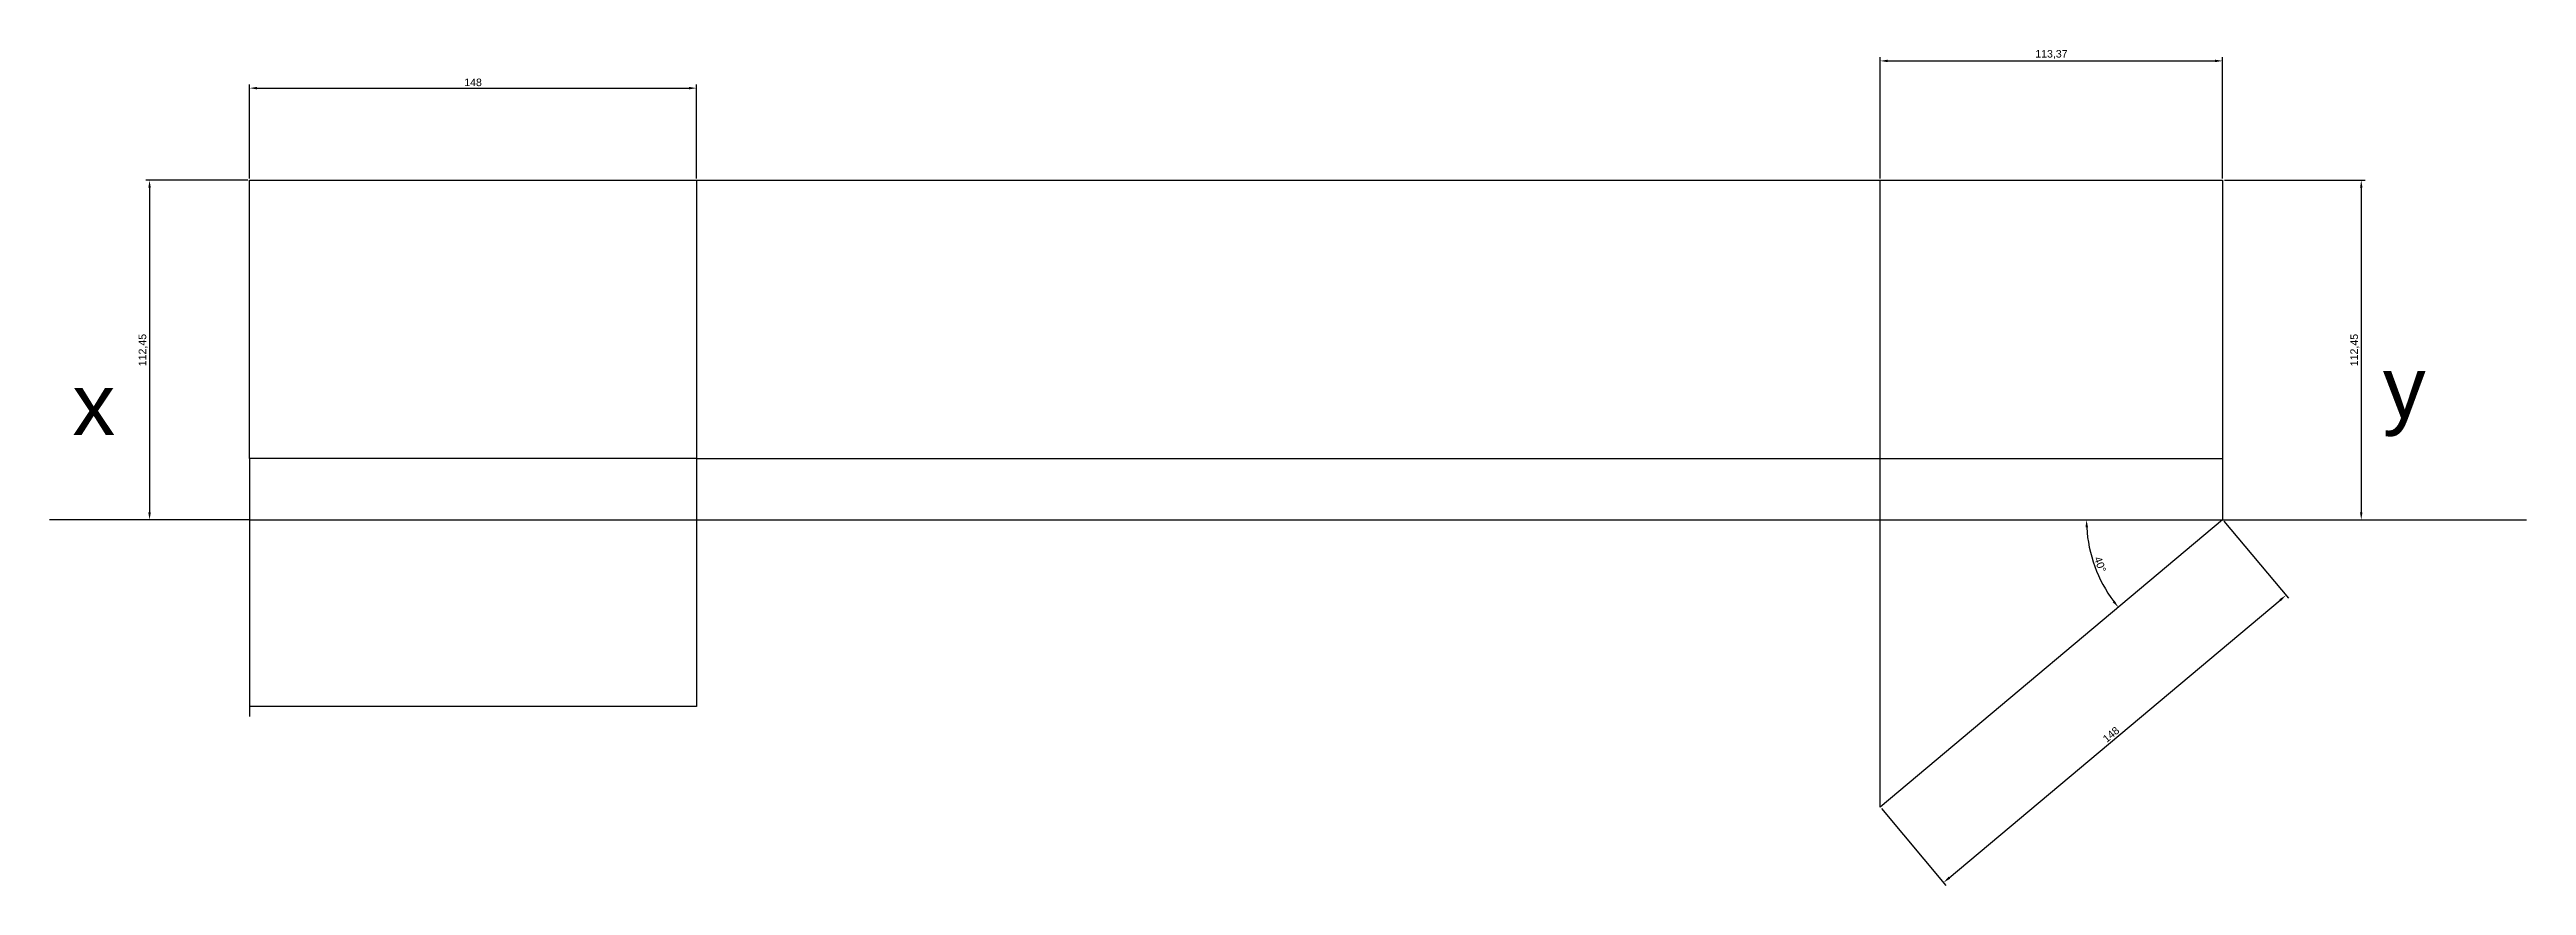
# Model space of a CAD drawing. Header units: millimetres. Extents: x 23 to 843, y 15 to 292.
import ezdxf

# ---------------------------------------------------------------- set-up
doc = ezdxf.new("R2010")
doc.units = ezdxf.units.MM
doc.styles.get("Standard").update_dxf_attribs({"font": 'arial.ttf'})
doc.dimstyles.new('ISO-25', dxfattribs={"dimtxt": 2.5, "dimasz": 2.5, "dimexe": 1.25, "dimexo": 0.625, "dimtad": 1, "dimtxsty": 'Standard', "dimcen": 2.5, "dimadec": 0, "dimazin": 0, "dimtfac": 1, "dimtmove": 0, "dimatfit": 3, "dimfxl": 1, "dimarcsym": 0})

# ---------------------------------------------------------------- blocks, each defined once
blk = doc.blocks.new('*D4')
at = {"color": 0, "lineweight": -2, "transparency": 16777216}
blk.add_arc((742.36, 136.02), 45.07, 183.17851, 216.82149, dxfattribs=at)
at = {"color": 0, "transparency": 16777216}
for points in [[(696.94, 133.51), (697.78, 133.53), (697.29, 136.02)], [(706.61, 109.26), (705.96, 108.75), (707.83, 107.05)]]:
    blk.add_solid(points, dxfattribs=at)
at = {"layer": 'Defpoints', "color": 0, "transparency": 16777216}
for p in [(372.43, 136.02), (742.36, 136.02), (766.8, 136.02), (698.51, 125.62), (628.99, 40.89)]:
    blk.add_point(p, dxfattribs=at)
at = {"color": 0, "transparency": 16777216, "insert": (701.8, 121.25), "char_height": 2.5, "attachment_point": 5, "rotation": 290}
blk.add_mtext('40°', dxfattribs=at)
blk = doc.blocks.new('*D7')
at = {"color": 0, "lineweight": -2, "transparency": 16777216}
for p, q in [((742.76, 135.54), (764.12, 110.08)), ((651.86, 17.51), (761.41, 109.43)), ((629.39, 40.41), (650.75, 14.95))]:
    blk.add_line(p, q, dxfattribs=at)
at = {"color": 0, "transparency": 16777216}
for points in [[(761.14, 109.75), (761.67, 109.11), (763.32, 111.04)], [(651.59, 17.83), (652.13, 17.19), (649.95, 15.91)]]:
    blk.add_solid(points, dxfattribs=at)
at = {"layer": 'Defpoints', "color": 0, "transparency": 16777216}
for p in [(742.36, 136.02), (763.32, 111.04), (628.99, 40.89)]:
    blk.add_point(p, dxfattribs=at)
at = {"color": 0, "transparency": 16777216, "insert": (705.41, 64.93), "char_height": 2.5, "attachment_point": 5, "rotation": 40}
blk.add_mtext('148', dxfattribs=at)
blk = doc.blocks.new('*D8')
at = {"color": 0, "lineweight": -2, "transparency": 16777216}
for p, q in [((89.08, 249.09), (89.08, 280.22)), ((91.58, 278.97), (234.58, 278.97)), ((237.08, 249.09), (237.08, 280.22))]:
    blk.add_line(p, q, dxfattribs=at)
at = {"color": 0, "transparency": 16777216}
for points in [[(91.58, 279.38), (91.58, 278.55), (89.08, 278.97)], [(234.58, 279.38), (234.58, 278.55), (237.08, 278.97)]]:
    blk.add_solid(points, dxfattribs=at)
at = {"layer": 'Defpoints', "color": 0, "transparency": 16777216}
for p in [(237.08, 278.97), (89.08, 248.47), (237.08, 248.47)]:
    blk.add_point(p, dxfattribs=at)
at = {"color": 0, "transparency": 16777216, "insert": (163.08, 280.87), "char_height": 2.5, "attachment_point": 5}
blk.add_mtext('148', dxfattribs=at)
blk = doc.blocks.new('*D9')
at = {"color": 0, "lineweight": -2, "transparency": 16777216}
for p, q in [((628.99, 249.09), (628.99, 289.24)), ((631.49, 287.99), (739.86, 287.99)), ((742.36, 249.09), (742.36, 289.24))]:
    blk.add_line(p, q, dxfattribs=at)
at = {"color": 0, "transparency": 16777216}
for points in [[(631.49, 288.4), (631.49, 287.57), (628.99, 287.99)], [(739.86, 288.4), (739.86, 287.57), (742.36, 287.99)]]:
    blk.add_solid(points, dxfattribs=at)
at = {"layer": 'Defpoints', "color": 0, "transparency": 16777216}
for p in [(742.36, 287.99), (628.99, 248.47), (742.36, 248.47)]:
    blk.add_point(p, dxfattribs=at)
at = {"color": 0, "transparency": 16777216, "insert": (685.67, 290.11), "char_height": 2.5, "attachment_point": 5}
blk.add_mtext('113,37', dxfattribs=at)
blk = doc.blocks.new('*D10')
at = {"color": 0, "lineweight": -2, "transparency": 16777216}
for p, q in [((88.46, 248.47), (54.72, 248.47)), ((55.97, 245.97), (55.97, 138.52)), ((88.46, 136.02), (54.72, 136.02))]:
    blk.add_line(p, q, dxfattribs=at)
at = {"color": 0, "transparency": 16777216}
for points in [[(55.55, 245.97), (56.39, 245.97), (55.97, 248.47)], [(55.55, 138.52), (56.39, 138.52), (55.97, 136.02)]]:
    blk.add_solid(points, dxfattribs=at)
at = {"layer": 'Defpoints', "color": 0, "transparency": 16777216}
for p in [(89.08, 248.47), (55.97, 136.02), (89.08, 136.02)]:
    blk.add_point(p, dxfattribs=at)
at = {"color": 0, "transparency": 16777216, "insert": (53.84, 192.24), "char_height": 2.5, "attachment_point": 5, "rotation": 90}
blk.add_mtext('112,45', dxfattribs=at)
blk = doc.blocks.new('*D11')
at = {"color": 0, "lineweight": -2, "transparency": 16777216}
for p, q in [((742.99, 248.47), (789.5, 248.47)), ((788.25, 245.97), (788.25, 138.52)), ((742.99, 136.02), (789.5, 136.02))]:
    blk.add_line(p, q, dxfattribs=at)
at = {"color": 0, "transparency": 16777216}
for points in [[(787.84, 245.97), (788.67, 245.97), (788.25, 248.47)], [(787.84, 138.52), (788.67, 138.52), (788.25, 136.02)]]:
    blk.add_solid(points, dxfattribs=at)
at = {"layer": 'Defpoints', "color": 0, "transparency": 16777216}
for p in [(742.36, 248.47), (742.36, 136.02), (788.25, 136.02)]:
    blk.add_point(p, dxfattribs=at)
at = {"color": 0, "transparency": 16777216, "insert": (786.13, 192.24), "char_height": 2.5, "attachment_point": 5, "rotation": 90}
blk.add_mtext('112,45', dxfattribs=at)

msp = doc.modelspace()

# ---------------------------------------------------------------- linework, layer by layer
for p, q in [((237.084, 248.465), (742.361, 248.465)), ((628.986, 40.886), (628.986, 248.465)), ((742.361, 248.465), (742.361, 136.018)), ((89.084, 156.372), (89.084, 70.936)), ((237.084, 156.372), (237.084, 74.264)), ((237.084, 156.372), (742.361, 156.372)), ((89.084, 136.018), (22.853, 136.018)), ((89.084, 136.018), (372.427, 136.018)), ((372.427, 136.018), (742.361, 136.018)), ((742.361, 136.018), (628.986, 40.886)), ((742.361, 136.018), (842.949, 136.018)), ((237.084, 74.264), (89.084, 74.264))]:
    msp.add_line(p, q)
msp.add_lwpolyline([(89.084, 248.465), (237.084, 248.465), (237.084, 156.372), (89.084, 156.372)], close=True)

# ---------------------------------------------------------------- texts
for s, p in [('y', (795.406, 169.705)), ('x', (30.42, 164.062))]:
    msp.add_text(s, height=20.313).set_placement(p)

# ---------------------------------------------------------------- dimensions: what is measured, and where the dimension line sits
for base, p1, p2, picture, middle in [((742.361, 287.9861), (628.9864, 248.4654), (742.361, 248.4654), '*D9', (685.6737, 290.1135)), ((237.084, 278.965), (89.084, 248.465), (237.084, 248.465), '*D8', (163.084, 280.867))]:
    dim = msp.add_linear_dim(base=base, p1=p1, p2=p2, dimstyle='ISO-25')
    dim.commit()
    dim.dimension.update_dxf_attribs({"geometry": picture, "text_midpoint": middle})
for base, p1, p2, picture, middle in [((55.968, 136.018), (89.084, 248.465), (89.084, 136.018), '*D10', (53.841, 192.242)), ((788.253, 136.018), (742.361, 248.465), (742.361, 136.018), '*D11', (786.125, 192.242))]:
    dim = msp.add_linear_dim(base=base, p1=p1, p2=p2, angle=90, dimstyle='ISO-25')
    dim.commit()
    dim.dimension.update_dxf_attribs({"geometry": picture, "text_midpoint": middle})
dim = msp.add_angular_dim_2l(base=(698.505, 125.624), line1=((742.361, 136.018), (628.986, 40.886)), line2=((372.427, 136.018), (766.803, 136.018)), dimstyle='ISO-25')
dim.commit()
dim.dimension.update_dxf_attribs({"geometry": '*D4', "text_midpoint": (701.795, 121.253)})
dim = msp.add_aligned_dim(p1=(628.986, 40.886), p2=(742.361, 136.018), distance=-32.609, dimstyle='ISO-25')
dim.commit()
dim.dimension.update_dxf_attribs({"geometry": '*D7', "text_midpoint": (705.412, 64.929)})

doc.saveas('drawing.dxf')
